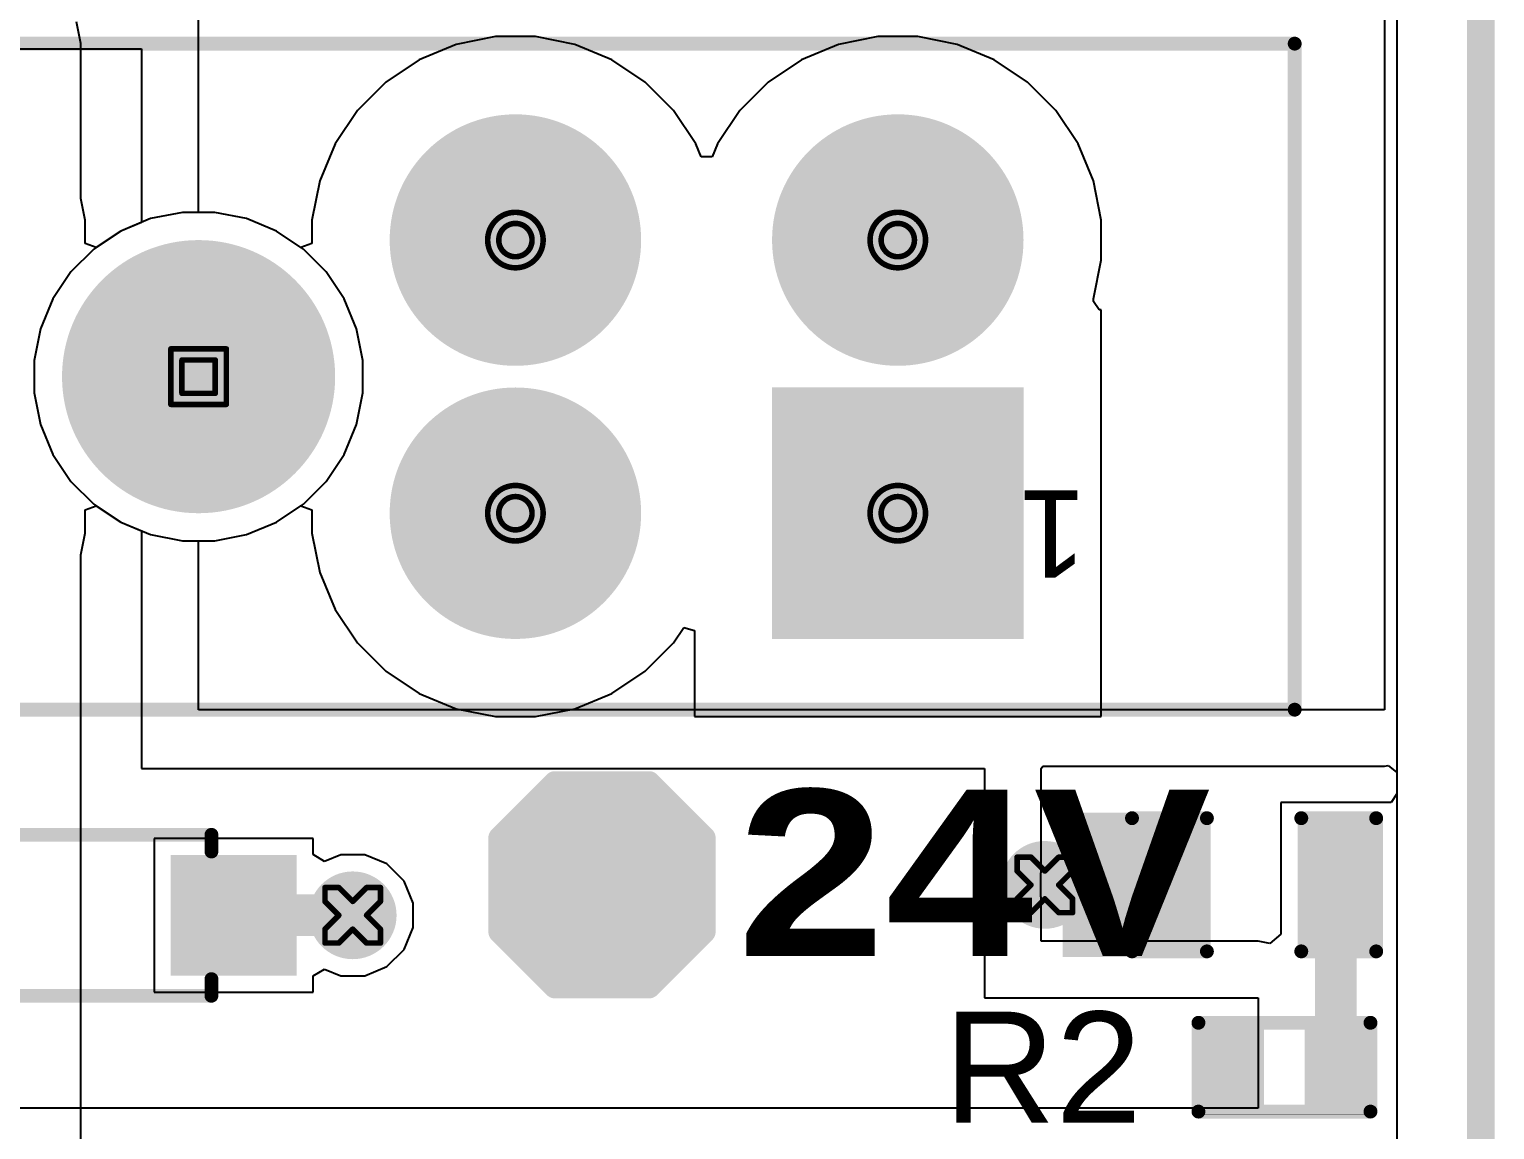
# Model space of a CAD drawing. Header units: inches. Extents: x 0 to 212, y 0 to 208.
# Drawn here: x 7.587 to 8.115, y 2.406 to 2.802 of the extents above; entities that cross this region are included whole.
import ezdxf

# ---------------------------------------------------------------- set-up
doc = ezdxf.new("R2010")
doc.units = ezdxf.units.IN
doc.header["$MEASUREMENT"] = 0
for name, color, linetype in [('Board Outline', 216, 'Continuous'), ('Bottom Layer', 5, 'Continuous'), ('Bottom Solder', 6, 'Continuous'), ('Drill Drawing', 1, 'Continuous'), ('Multi-Layer', 9, 'Continuous'), ('Pad Holes', 156, 'Continuous'), ('Top Layer', 1, 'Continuous'), ('Top Overlay', 2, 'Continuous'), ('Top Paste', 8, 'Continuous'), ('Top Solder', 216, 'Continuous'), ('Via Holes', 16, 'Continuous')]:
    doc.layers.add(name, color=color, linetype=linetype)
doc.styles.add('Arial', font='', dxfattribs={"height": 0.2})
doc.styles.add('Arial Black_Bold', font='', dxfattribs={"height": 0.2})
doc.styles.get('Arial').set_extended_font_data('Arial')
doc.styles.get('Arial Black_Bold').set_extended_font_data('Arial Black', bold=True)

# ---------------------------------------------------------------- blocks, each defined once
blk = doc.blocks.new('T__________20')
at = {"layer": 'Top Layer'}
blk.add_hatch(color=1, dxfattribs=at).paths.add_polyline_path([(0.015, 0.03), (-0.015, 0.03), (-0.03, 0.015), (-0.03, -0.015), (-0.015, -0.03), (0.015, -0.03), (0.03, -0.015), (0.03, 0.015)])
at = {"layer": 'Top Paste'}
blk.add_hatch(color=8, dxfattribs=at).paths.add_polyline_path([(0.015, 0.03), (-0.015, 0.03), (-0.03, 0.015), (-0.03, -0.015), (-0.015, -0.03), (0.015, -0.03), (0.03, -0.015), (0.03, 0.015)])
at = {"layer": 'Top Solder'}
blk.add_hatch(color=216, dxfattribs=at).paths.add_polyline_path([(0.017, 0.034), (-0.017, 0.034), (-0.034, 0.017), (-0.034, -0.017), (-0.017, -0.034), (0.017, -0.034), (0.034, -0.017), (0.034, 0.017)])
at = {"layer": 'Top Overlay'}
for points in [[(-0.037, 0.017, 0.007874, 0.007874, 0), (-0.017, 0.037, 0.007874, 0.007874, 0)], [(-0.017, 0.037, 0.007874, 0.007874, 0), (0.017, 0.037, 0.007874, 0.007874, 0)], [(0.017, 0.037, 0.007874, 0.007874, 0), (0.037, 0.017, 0.007874, 0.007874, 0)], [(-0.037, -0.017, 0.007874, 0.007874, 0), (-0.037, 0.017, 0.007874, 0.007874, 0)], [(0.037, -0.017, 0.007874, 0.007874, 0), (0.037, 0.017, 0.007874, 0.007874, 0)], [(-0.037, -0.017, 0.007874, 0.007874, 0), (-0.017, -0.037, 0.007874, 0.007874, 0)], [(0.017, -0.037, 0.007874, 0.007874, 0), (0.037, -0.017, 0.007874, 0.007874, 0)], [(-0.017, -0.037, 0.007874, 0.007874, 0), (0.017, -0.037, 0.007874, 0.007874, 0)]]:
    blk.add_lwpolyline(points, format="xyseb", dxfattribs=at)
for points in [[(-0.0189685, 0.037, 0.003937, 0.003937, 1), (-0.0150315, 0.037, 0.003937, 0.003937, 1)], [(-0.0189685, 0.037, 0.003937, 0.003937, 1), (-0.0150315, 0.037, 0.003937, 0.003937, 1)], [(0.0150315, 0.037, 0.003937, 0.003937, 1), (0.0189685, 0.037, 0.003937, 0.003937, 1)], [(0.0150315, 0.037, 0.003937, 0.003937, 1), (0.0189685, 0.037, 0.003937, 0.003937, 1)], [(-0.0389685, 0.017, 0.003937, 0.003937, 1), (-0.0350315, 0.017, 0.003937, 0.003937, 1)], [(-0.0389685, 0.017, 0.003937, 0.003937, 1), (-0.0350315, 0.017, 0.003937, 0.003937, 1)], [(0.0350315, 0.017, 0.003937, 0.003937, 1), (0.0389685, 0.017, 0.003937, 0.003937, 1)], [(0.0350315, 0.017, 0.003937, 0.003937, 1), (0.0389685, 0.017, 0.003937, 0.003937, 1)], [(-0.0389685, -0.017, 0.003937, 0.003937, 1), (-0.0350315, -0.017, 0.003937, 0.003937, 1)], [(-0.0389685, -0.017, 0.003937, 0.003937, 1), (-0.0350315, -0.017, 0.003937, 0.003937, 1)], [(0.0350315, -0.017, 0.003937, 0.003937, 1), (0.0389685, -0.017, 0.003937, 0.003937, 1)], [(0.0350315, -0.017, 0.003937, 0.003937, 1), (0.0389685, -0.017, 0.003937, 0.003937, 1)], [(-0.0189685, -0.037, 0.003937, 0.003937, 1), (-0.0150315, -0.037, 0.003937, 0.003937, 1)], [(-0.0189685, -0.037, 0.003937, 0.003937, 1), (-0.0150315, -0.037, 0.003937, 0.003937, 1)], [(0.0150315, -0.037, 0.003937, 0.003937, 1), (0.0189685, -0.037, 0.003937, 0.003937, 1)], [(0.0150315, -0.037, 0.003937, 0.003937, 1), (0.0189685, -0.037, 0.003937, 0.003937, 1)]]:
    blk.add_lwpolyline(points, format="xyseb", close=True, dxfattribs=at)
blk = doc.blocks.new('R___0402_79')
at = {"layer": 'Top Layer'}
for points in [[(-0.0275, -0.0125), (-0.0275, 0.0125), (-0.009499999999999998, 0.0125), (-0.009500000000000001, -0.0125)], [(0.009499999999999998, -0.0125), (0.009500000000000001, 0.0125), (0.0275, 0.0125), (0.0275, -0.0125)]]:
    blk.add_hatch(color=1, dxfattribs=at).paths.add_polyline_path(points)
at = {"layer": 'Top Paste'}
for points in [[(-0.0275, -0.0125), (-0.0275, 0.0125), (-0.009499999999999998, 0.0125), (-0.009500000000000001, -0.0125)], [(0.009499999999999998, -0.0125), (0.009500000000000001, 0.0125), (0.0275, 0.0125), (0.0275, -0.0125)]]:
    blk.add_hatch(color=8, dxfattribs=at).paths.add_polyline_path(points)
at = {"layer": 'Top Solder'}
for points in [[(-0.0296654, -0.0146654), (-0.0296654, 0.0146654), (-0.007334599999999998, 0.0146654), (-0.007334600000000002, -0.0146654)], [(0.007334599999999998, -0.0146654), (0.007334600000000002, 0.0146654), (0.0296654, 0.0146654), (0.0296654, -0.0146654)]]:
    blk.add_hatch(color=216, dxfattribs=at).paths.add_polyline_path(points)
at = {"layer": 'Top Overlay'}
for points in [[(-0.031, 0.016, 0.005, 0.005, 0), (0.031, 0.016, 0.005, 0.005, 0)], [(-0.031, -0.016, 0.005, 0.005, 0), (-0.031, 0.016, 0.005, 0.005, 0)], [(0.031, -0.016, 0.005, 0.005, 0), (0.031, 0.016, 0.005, 0.005, 0)], [(-0.031, -0.016, 0.005, 0.005, 0), (0.031, -0.016, 0.005, 0.005, 0)], [(-0.0319999, -0.017, 0.000127, 0.000127, 0), (0.032, -0.017, 0.000127, 0.000127, 0)]]:
    blk.add_lwpolyline(points, format="xyseb", dxfattribs=at)
for points in [[(-0.03225, 0.016, 0.0025, 0.0025, 1), (-0.02975, 0.016, 0.0025, 0.0025, 1)], [(-0.03225, 0.016, 0.0025, 0.0025, 1), (-0.02975, 0.016, 0.0025, 0.0025, 1)], [(0.02975, 0.016, 0.0025, 0.0025, 1), (0.03225, 0.016, 0.0025, 0.0025, 1)], [(0.02975, 0.016, 0.0025, 0.0025, 1), (0.03225, 0.016, 0.0025, 0.0025, 1)], [(-0.03225, -0.016, 0.0025, 0.0025, 1), (-0.02975, -0.016, 0.0025, 0.0025, 1)], [(-0.03225, -0.016, 0.0025, 0.0025, 1), (-0.02975, -0.016, 0.0025, 0.0025, 1)], [(0.02975, -0.016, 0.0025, 0.0025, 1), (0.03225, -0.016, 0.0025, 0.0025, 1)], [(0.02975, -0.016, 0.0025, 0.0025, 1), (0.03225, -0.016, 0.0025, 0.0025, 1)], [(-0.0320316, -0.017, 6.35e-05, 6.35e-05, 1), (-0.0319682, -0.017, 6.35e-05, 6.35e-05, 1)], [(0.0319683, -0.017, 6.35e-05, 6.35e-05, 1), (0.0320317, -0.017, 6.35e-05, 6.35e-05, 1)]]:
    blk.add_lwpolyline(points, format="xyseb", close=True, dxfattribs=at)
blk = doc.blocks.new('LED_0603_90')
at = {"layer": 'Top Layer'}
for points in [[(-0.03937, 0.01968505), (-0.019685, 0.01968505), (-0.019685, -0.01968505), (-0.03937, -0.01968505)], [(0.0196851, 0.01968505), (0.0393701, 0.01968505), (0.0393701, -0.01968505), (0.0196851, -0.01968505)]]:
    blk.add_hatch(color=1, dxfattribs=at).paths.add_polyline_path(points)
at = {"layer": 'Top Overlay'}
blk.add_hatch(color=2, dxfattribs=at).paths.add_polyline_path([(0.0439998, -0.0259979), (0.0689996, -0.0259979), (0.0689996, 0.0260021), (0.0439998, 0.0260021)])
at = {"layer": 'Top Paste'}
for points in [[(-0.03937, 0.01968505), (-0.019685, 0.01968505), (-0.019685, -0.01968505), (-0.03937, -0.01968505)], [(0.0196851, 0.01968505), (0.0393701, 0.01968505), (0.0393701, -0.01968505), (0.0196851, -0.01968505)]]:
    blk.add_hatch(color=8, dxfattribs=at).paths.add_polyline_path(points)
at = {"layer": 'Top Solder'}
for points in [[(-0.04337, 0.02368505), (-0.015685, 0.02368505), (-0.015685, -0.02368505), (-0.04337, -0.02368505)], [(0.0156851, 0.02368505), (0.0433701, 0.02368505), (0.0433701, -0.02368505), (0.0156851, -0.02368505)]]:
    blk.add_hatch(color=216, dxfattribs=at).paths.add_polyline_path(points)
at = {"layer": 'Top Overlay'}
for points in [[(-0.017, 0.024, 0.005, 0.005, 0), (-0.044, 0.0240001, 0.005, 0.005, 0)], [(-0.044, 0.0240001, 0.005, 0.005, 0), (-0.044, -0.0240001, 0.005, 0.005, 0)], [(0.0440001, 0.024, 0.005, 0.005, 0), (0.017, 0.0240001, 0.005, 0.005, 0)], [(0.0440001, 0.024, 0.005, 0.005, 0), (0.0440001, -0.024, 0.005, 0.005, 0)], [(-0.017, -0.024, 0.005, 0.005, 0), (-0.044, -0.0240001, 0.005, 0.005, 0)], [(0.0440001, -0.024, 0.005, 0.005, 0), (0.017, -0.0240001, 0.005, 0.005, 0)]]:
    blk.add_lwpolyline(points, format="xyseb", dxfattribs=at)
for points in [[(-0.04525, 0.0240001, 0.0025, 0.0025, 1), (-0.04275, 0.0240001, 0.0025, 0.0025, 1)], [(-0.04525, 0.0240001, 0.0025, 0.0025, 1), (-0.04275, 0.0240001, 0.0025, 0.0025, 1)], [(-0.01825, 0.024, 0.0025, 0.0025, 1), (-0.01575, 0.024, 0.0025, 0.0025, 1)], [(0.01575, 0.0240001, 0.0025, 0.0025, 1), (0.01825, 0.0240001, 0.0025, 0.0025, 1)], [(0.0427501, 0.024, 0.0025, 0.0025, 1), (0.0452501, 0.024, 0.0025, 0.0025, 1)], [(0.0427501, 0.024, 0.0025, 0.0025, 1), (0.0452501, 0.024, 0.0025, 0.0025, 1)], [(-0.04525, -0.0240001, 0.0025, 0.0025, 1), (-0.04275, -0.0240001, 0.0025, 0.0025, 1)], [(-0.04525, -0.0240001, 0.0025, 0.0025, 1), (-0.04275, -0.0240001, 0.0025, 0.0025, 1)], [(-0.01825, -0.024, 0.0025, 0.0025, 1), (-0.01575, -0.024, 0.0025, 0.0025, 1)], [(0.01575, -0.0240001, 0.0025, 0.0025, 1), (0.01825, -0.0240001, 0.0025, 0.0025, 1)], [(0.0427501, -0.024, 0.0025, 0.0025, 1), (0.0452501, -0.024, 0.0025, 0.0025, 1)], [(0.0427501, -0.024, 0.0025, 0.0025, 1), (0.0452501, -0.024, 0.0025, 0.0025, 1)]]:
    blk.add_lwpolyline(points, format="xyseb", close=True, dxfattribs=at)
blk = doc.blocks.new('178_6165_0002_111')
at = {"layer": 'Bottom Layer'}
blk.add_hatch(color=5, dxfattribs=at).paths.add_polyline_path([(-0.2952771, 0.0925222), (-0.2086629, 0.0925222), (-0.2086629, 0.005908), (-0.2952771, 0.005908)])
h = blk.add_hatch(color=5, dxfattribs=at)
edge = h.paths.add_edge_path()
edge.add_arc((-0.1141701, 0.049215), 0.0433071, 0, 360)
h = blk.add_hatch(color=5, dxfattribs=at)
edge = h.paths.add_edge_path()
edge.add_arc((-0.25197, -0.0492151), 0.0433071, 0, 360)
h = blk.add_hatch(color=5, dxfattribs=at)
edge = h.paths.add_edge_path()
edge.add_arc((-0.11417, -0.049215), 0.0433071, 0, 360)
at = {"layer": 'Bottom Solder'}
blk.add_hatch(color=6, dxfattribs=at).paths.add_polyline_path([(-0.2972771, 0.0945222), (-0.2066629, 0.0945222), (-0.2066629, 0.003908), (-0.2972771, 0.003908)])
h = blk.add_hatch(color=6, dxfattribs=at)
edge = h.paths.add_edge_path()
edge.add_arc((-0.1141701, 0.049215), 0.0453071, 0, 360)
h = blk.add_hatch(color=6, dxfattribs=at)
edge = h.paths.add_edge_path()
edge.add_arc((0, 4.9e-06), 0.004, 0, 360)
h = blk.add_hatch(color=6, dxfattribs=at)
edge = h.paths.add_edge_path()
edge.add_arc((-0.25197, -0.0492151), 0.0453071, 0, 360)
h = blk.add_hatch(color=6, dxfattribs=at)
edge = h.paths.add_edge_path()
edge.add_arc((-0.11417, -0.049215), 0.0453071, 0, 360)
at = {"layer": 'Multi-Layer'}
blk.add_hatch(color=9, dxfattribs=at).paths.add_polyline_path([(-0.2952771, 0.0925222), (-0.2086629, 0.0925222), (-0.2086629, 0.005908), (-0.2952771, 0.005908)])
h = blk.add_hatch(color=9, dxfattribs=at)
edge = h.paths.add_edge_path()
edge.add_arc((-0.1141701, 0.049215), 0.0433071, 0, 360)
h = blk.add_hatch(color=9, dxfattribs=at)
edge = h.paths.add_edge_path()
edge.add_arc((-0.25197, -0.0492151), 0.0433071, 0, 360)
h = blk.add_hatch(color=9, dxfattribs=at)
edge = h.paths.add_edge_path()
edge.add_arc((-0.11417, -0.049215), 0.0433071, 0, 360)
at = {"layer": 'Pad Holes'}
h = blk.add_hatch(color=7, dxfattribs=at)
edge = h.paths.add_edge_path()
edge.add_arc((-0.25197, 0.0492151), 0.029528, 0, 360)
h = blk.add_hatch(color=7, dxfattribs=at)
edge = h.paths.add_edge_path()
edge.add_arc((-0.1141701, 0.049215), 0.029528, 0, 360)
h = blk.add_hatch(color=7, dxfattribs=at)
edge = h.paths.add_edge_path()
edge.add_arc((0, 4.9e-06), 0.049213, 0, 360)
h = blk.add_hatch(color=7, dxfattribs=at)
edge = h.paths.add_edge_path()
edge.add_arc((-0.25197, -0.0492151), 0.029528, 0, 360)
h = blk.add_hatch(color=7, dxfattribs=at)
edge = h.paths.add_edge_path()
edge.add_arc((-0.11417, -0.049215), 0.029528, 0, 360)
at = {"layer": 'Top Layer'}
blk.add_hatch(color=1, dxfattribs=at).paths.add_polyline_path([(-0.2952771, 0.0925222), (-0.2086629, 0.0925222), (-0.2086629, 0.005908), (-0.2952771, 0.005908)])
h = blk.add_hatch(color=1, dxfattribs=at)
edge = h.paths.add_edge_path()
edge.add_arc((-0.1141701, 0.049215), 0.0433071, 0, 360)
h = blk.add_hatch(color=1, dxfattribs=at)
edge = h.paths.add_edge_path()
edge.add_arc((-0.25197, -0.0492151), 0.0433071, 0, 360)
h = blk.add_hatch(color=1, dxfattribs=at)
edge = h.paths.add_edge_path()
edge.add_arc((-0.11417, -0.049215), 0.0433071, 0, 360)
at = {"layer": 'Top Solder'}
blk.add_hatch(color=216, dxfattribs=at).paths.add_polyline_path([(-0.2972771, 0.0945222), (-0.2066629, 0.0945222), (-0.2066629, 0.003908), (-0.2972771, 0.003908)])
h = blk.add_hatch(color=216, dxfattribs=at)
edge = h.paths.add_edge_path()
edge.add_arc((-0.1141701, 0.049215), 0.0453071, 0, 360)
h = blk.add_hatch(color=216, dxfattribs=at)
edge = h.paths.add_edge_path()
edge.add_arc((0, 4.9e-06), 0.004, 0, 360)
h = blk.add_hatch(color=216, dxfattribs=at)
edge = h.paths.add_edge_path()
edge.add_arc((-0.25197, -0.0492151), 0.0453071, 0, 360)
h = blk.add_hatch(color=216, dxfattribs=at)
edge = h.paths.add_edge_path()
edge.add_arc((-0.11417, -0.049215), 0.0453071, 0, 360)
at = {"layer": 'Top Overlay'}
for points in [[(0.395, 0.120005, 0.005, 0.005, 0), (-0.395, 0.1200049, 0.005, 0.005, 0)], [(-0.395, 0.1200049, 0.005, 0.005, 0), (-0.395, -0.119995, 0.005, 0.005, 0)], [(0.3950001, -0.119995, 0.005, 0.005, 0), (-0.395, -0.119995, 0.005, 0.005, 0)]]:
    blk.add_lwpolyline(points, format="xyseb", dxfattribs=at)
for points in [[(-0.39625, 0.1200049, 0.0025, 0.0025, 1), (-0.39375, 0.1200049, 0.0025, 0.0025, 1)], [(-0.39625, 0.1200049, 0.0025, 0.0025, 1), (-0.39375, 0.1200049, 0.0025, 0.0025, 1)], [(-0.39625, -0.119995, 0.0025, 0.0025, 1), (-0.39375, -0.119995, 0.0025, 0.0025, 1)], [(-0.39625, -0.119995, 0.0025, 0.0025, 1), (-0.39375, -0.119995, 0.0025, 0.0025, 1)]]:
    blk.add_lwpolyline(points, format="xyseb", close=True, dxfattribs=at)
at = {"layer": 'Top Overlay', "style": 'Arial'}
blk.add_text('1', height=0.0314961, dxfattribs=at).set_placement((-0.32, 0.0409999))
blk = doc.blocks.new('SOD_123_119')
at = {"layer": 'Top Layer'}
for points in [[(-0.0433069, 0.01771655), (-0.0433069, -0.01771655), (-0.0807085, -0.01771655), (-0.0807085, 0.01771655)], [(0.0807088, 0.01771655), (0.0807088, -0.01771655), (0.0433072, -0.01771655), (0.0433072, 0.01771655)]]:
    blk.add_hatch(color=1, dxfattribs=at).paths.add_polyline_path(points)
at = {"layer": 'Top Overlay'}
for points in [[(0.0380001, 0.0199999), (0.1109999, 0.0199999), (0.1109999, 0.0314959), (0.0380001, 0.0314959)], [(0.0835122, -0.0310001), (0.1110554, -0.0310001), (0.1110554, 0.0309999), (0.0835122, 0.0309999)], [(0.0379966, -0.0314981), (0.1109964, -0.0314981), (0.1109964, -0.0200021), (0.0379966, -0.0200021)]]:
    blk.add_hatch(color=2, dxfattribs=at).paths.add_polyline_path(points)
at = {"layer": 'Top Paste'}
for points in [[(-0.0433069, 0.01771655), (-0.0433069, -0.01771655), (-0.0807085, -0.01771655), (-0.0807085, 0.01771655)], [(0.0807088, 0.01771655), (0.0807088, -0.01771655), (0.0433072, -0.01771655), (0.0433072, 0.01771655)]]:
    blk.add_hatch(color=8, dxfattribs=at).paths.add_polyline_path(points)
at = {"layer": 'Top Solder'}
for points in [[(-0.0393069, 0.02171655), (-0.0393069, -0.02171655), (-0.0847085, -0.02171655), (-0.0847085, 0.02171655)], [(0.0847088, 0.02171655), (0.0847088, -0.02171655), (0.0393072, -0.02171655), (0.0393072, 0.02171655)]]:
    blk.add_hatch(color=216, dxfattribs=at).paths.add_polyline_path(points)
at = {"layer": 'Top Overlay'}
for points in [[(-0.0539999, 0.029, 0.005, 0.005, 0), (-0.0539999, 0.0230001, 0.005, 0.005, 0)], [(0.0380001, 0.029, 0.005, 0.005, 0), (-0.0539999, 0.029, 0.005, 0.005, 0)], [(-0.0539999, -0.0230001, 0.005, 0.005, 0), (-0.0539999, -0.029, 0.005, 0.005, 0)], [(0.0380001, -0.029, 0.005, 0.005, 0), (-0.0539999, -0.029, 0.005, 0.005, 0)]]:
    blk.add_lwpolyline(points, format="xyseb", dxfattribs=at)
for points in [[(-0.0552499, 0.029, 0.0025, 0.0025, 1), (-0.0527499, 0.029, 0.0025, 0.0025, 1)], [(-0.0552499, 0.029, 0.0025, 0.0025, 1), (-0.0527499, 0.029, 0.0025, 0.0025, 1)], [(0.0367501, 0.029, 0.0025, 0.0025, 1), (0.0392501, 0.029, 0.0025, 0.0025, 1)], [(-0.0552499, 0.0230001, 0.0025, 0.0025, 1), (-0.0527499, 0.0230001, 0.0025, 0.0025, 1)], [(-0.0552499, -0.0230001, 0.0025, 0.0025, 1), (-0.0527499, -0.0230001, 0.0025, 0.0025, 1)], [(-0.0552499, -0.029, 0.0025, 0.0025, 1), (-0.0527499, -0.029, 0.0025, 0.0025, 1)], [(-0.0552499, -0.029, 0.0025, 0.0025, 1), (-0.0527499, -0.029, 0.0025, 0.0025, 1)], [(0.0367501, -0.029, 0.0025, 0.0025, 1), (0.0392501, -0.029, 0.0025, 0.0025, 1)]]:
    blk.add_lwpolyline(points, format="xyseb", close=True, dxfattribs=at)

msp = doc.modelspace()

# ---------------------------------------------------------------- hatches: boundary and pattern name
at = {"layer": 'Bottom Layer'}
h = msp.add_hatch(color=5, dxfattribs=at)
edge = h.paths.add_edge_path()
edge.add_arc((7.9527559, 2.4940191), 0.011811, 0, 360)
h = msp.add_hatch(color=5, dxfattribs=at)
edge = h.paths.add_edge_path()
edge.add_arc((7.7033368, 2.4830605), 0.011811, 0, 360)
at = {"layer": 'Bottom Solder'}
h = msp.add_hatch(color=6, dxfattribs=at)
edge = h.paths.add_edge_path()
edge.add_arc((7.9527559, 2.4940191), 0.015811, 0, 360)
h = msp.add_hatch(color=6, dxfattribs=at)
edge = h.paths.add_edge_path()
edge.add_arc((7.7033368, 2.4830605), 0.015811, 0, 360)
at = {"layer": 'Top Layer'}
h = msp.add_hatch(color=1, dxfattribs=at)
edge = h.paths.add_edge_path()
edge.add_arc((7.9527559, 2.4940191), 0.011811, 0, 360)
h = msp.add_hatch(color=1, dxfattribs=at)
edge = h.paths.add_edge_path()
edge.add_arc((7.7033368, 2.4830605), 0.011811, 0, 360)
at = {"layer": 'Top Solder'}
h = msp.add_hatch(color=216, dxfattribs=at)
edge = h.paths.add_edge_path()
edge.add_arc((7.9527559, 2.4940191), 0.015811, 0, 360)
h = msp.add_hatch(color=216, dxfattribs=at)
edge = h.paths.add_edge_path()
edge.add_arc((7.7033368, 2.4830605), 0.015811, 0, 360)
at = {"layer": 'Via Holes'}
h = msp.add_hatch(color=7, dxfattribs=at)
edge = h.paths.add_edge_path()
edge.add_arc((7.9527559, 2.4940191), 0.0059055, 0, 360)
h = msp.add_hatch(color=7, dxfattribs=at)
edge = h.paths.add_edge_path()
edge.add_arc((7.7033368, 2.4830605), 0.0059055, 0, 360)

# ---------------------------------------------------------------- linework, layer by layer
at = {"layer": 'Board Outline'}
msp.add_lwpolyline([(8.1098684, -0.1538323, 0.01, 0.01, 0), (8.1098684, 4.1768764, 0.01, 0.01, 0)], format="xyseb", dxfattribs=at)
at = {"layer": 'Bottom Layer'}
for p, q in [((8.07961, 3.9145167), (8.07961, 2.04)), ((7.6053918, 2.7971604), (7.6038396, 2.804964)), ((7.7547452, 2.7996875), (7.7405824, 2.7968703)), ((7.7691854, 2.7996875), (7.7547452, 2.7996875)), ((7.7833482, 2.7968703), (7.7691854, 2.7996875)), ((7.8925452, 2.7996876), (7.8783824, 2.7968704)), ((7.9069854, 2.7996876), (7.8925452, 2.7996876)), ((7.9211482, 2.7968704), (7.9069854, 2.7996876)), ((7.6053918, 2.7413455), (7.6053918, 2.7971604)), ((7.7405824, 2.7968703), (7.7272414, 2.7913443)), ((7.7966892, 2.7913443), (7.7833482, 2.7968703)), ((7.8783824, 2.7968704), (7.8650414, 2.7913444)), ((7.9344892, 2.7913444), (7.9211482, 2.7968704)), ((7.7272414, 2.7913443), (7.7152347, 2.7833217)), ((7.8086959, 2.7833217), (7.7966892, 2.7913443)), ((7.8650414, 2.7913444), (7.8530347, 2.7833218)), ((7.9464959, 2.7833218), (7.9344892, 2.7913444)), ((7.7152347, 2.7833217), (7.705024, 2.773111)), ((7.8189066, 2.773111), (7.8086959, 2.7833217)), ((7.8530347, 2.7833218), (7.842824, 2.7731111)), ((7.9567066, 2.7731111), (7.9464959, 2.7833218)), ((7.705024, 2.773111), (7.6970014, 2.7611043)), ((7.8269292, 2.7611043), (7.8189066, 2.773111)), ((7.842824, 2.7731111), (7.8348014, 2.7611044)), ((7.9647292, 2.7611044), (7.9567066, 2.7731111)), ((7.6970014, 2.7611043), (7.6914754, 2.7477633)), ((7.8288653, 2.7564302), (7.8269292, 2.7611043)), ((7.8348014, 2.7611044), (7.8328653, 2.7564302)), ((7.9702552, 2.7477634), (7.9647292, 2.7611044)), ((7.8328653, 2.7564302), (7.8288653, 2.7564302)), ((7.6914754, 2.7477633), (7.6886582, 2.7336005)), ((7.9730724, 2.7336006), (7.9702552, 2.7477634)), ((7.6069324, 2.7336005), (7.6053918, 2.7413455)), ((7.6419633, 2.7363735), (7.6305235, 2.734098)), ((7.6536273, 2.7363735), (7.6419633, 2.7363735)), ((7.6650671, 2.734098), (7.6536273, 2.7363735)), ((7.6069324, 2.7251414), (7.6069324, 2.7336005)), ((7.6305235, 2.734098), (7.6197474, 2.7296344)), ((7.6758432, 2.7296344), (7.6650671, 2.734098)), ((7.6886582, 2.7336005), (7.6886582, 2.7251414)), ((7.9730724, 2.7191604), (7.9730724, 2.7336006)), ((7.6109324, 2.7237444), (7.6069324, 2.7251414)), ((7.6197474, 2.7296344), (7.6109324, 2.7237444)), ((7.6846582, 2.7237444), (7.6758432, 2.7296344)), ((7.6886582, 2.7251414), (7.6846582, 2.7237444)), ((7.9703069, 2.7052574), (7.9730724, 2.7191604)), ((7.9703297, 2.7042149), (7.9703069, 2.7052574)), ((7.9723059, 2.7012574), (7.9703297, 2.7042149)), ((7.9730724, 2.7012574), (7.9723059, 2.7012574)), ((7.9730724, 2.5546432), (7.9730724, 2.7012574)), ((7.6069324, 2.6291796), (7.6109324, 2.6305766)), ((7.6109324, 2.6305766), (7.6197474, 2.6246866)), ((7.6758432, 2.6246866), (7.6846583, 2.6305767)), ((7.6846583, 2.6305767), (7.6886583, 2.6291798)), ((7.6069324, 2.6207303), (7.6069324, 2.6291796)), ((7.6197474, 2.6246866), (7.6305235, 2.620223)), ((7.6650671, 2.620223), (7.6758432, 2.6246866)), ((7.6886583, 2.6291798), (7.6886583, 2.6207303)), ((7.6053918, 2.6129853), (7.6069324, 2.6207303)), ((7.6305235, 2.620223), (7.6419633, 2.6179475)), ((7.6536273, 2.6179475), (7.6650671, 2.620223)), ((7.6886583, 2.6207303), (7.6914755, 2.6065675)), ((7.6419633, 2.6179475), (7.6536273, 2.6179475)), ((7.6053918, 2.04), (7.6053918, 2.6129853)), ((7.6914755, 2.6065675), (7.6970015, 2.5932265)), ((7.6970015, 2.5932265), (7.7050241, 2.5812198)), ((7.8189067, 2.5812198), (7.8226304, 2.5867927)), ((7.8226304, 2.5867927), (7.8264582, 2.5856316)), ((7.8264582, 2.5856316), (7.8264582, 2.5546432)), ((7.7050241, 2.5812198), (7.7152348, 2.5710091)), ((7.808696, 2.5710091), (7.8189067, 2.5812198)), ((7.7152348, 2.5710091), (7.7272415, 2.5629865)), ((7.7966893, 2.5629865), (7.808696, 2.5710091)), ((7.7272415, 2.5629865), (7.7405825, 2.5574605)), ((7.7833483, 2.5574605), (7.7966893, 2.5629865)), ((7.7405825, 2.5574605), (7.7547453, 2.5546433)), ((7.7691855, 2.5546433), (7.7833483, 2.5574605)), ((7.7547453, 2.5546433), (7.7691855, 2.5546433)), ((7.8264582, 2.5546432), (7.9730724, 2.5546432))]:
    msp.add_line(p, q, dxfattribs=at)
at = {"layer": 'Drill Drawing'}
for points in [[(7.7719653, 2.7263804, 0.002, 0.002, 1), (7.7519653, 2.7263804, 0.002, 0.002, 1)], [(7.9097653, 2.7263805, 0.002, 0.002, 1), (7.8897653, 2.7263805, 0.002, 0.002, 1)], [(7.7679653, 2.7263804, 0.002, 0.002, 1), (7.7559653, 2.7263804, 0.002, 0.002, 1)], [(7.9057653, 2.7263805, 0.002, 0.002, 1), (7.8937653, 2.7263805, 0.002, 0.002, 1)], [(7.7514653, 2.7263804, 0.001, 0.001, 1), (7.7524653, 2.7263804, 0.001, 0.001, 1)], [(7.7554653, 2.7263804, 0.001, 0.001, 1), (7.7564653, 2.7263804, 0.001, 0.001, 1)], [(7.7674653, 2.7263804, 0.001, 0.001, 1), (7.7684653, 2.7263804, 0.001, 0.001, 1)], [(7.7714653, 2.7263804, 0.001, 0.001, 1), (7.7724653, 2.7263804, 0.001, 0.001, 1)], [(7.8892653, 2.7263805, 0.001, 0.001, 1), (7.8902653, 2.7263805, 0.001, 0.001, 1)], [(7.8932653, 2.7263805, 0.001, 0.001, 1), (7.8942653, 2.7263805, 0.001, 0.001, 1)], [(7.9052653, 2.7263805, 0.001, 0.001, 1), (7.9062653, 2.7263805, 0.001, 0.001, 1)], [(7.9092653, 2.7263805, 0.001, 0.001, 1), (7.9102653, 2.7263805, 0.001, 0.001, 1)], [(7.6372953, 2.6871605, 0.001, 0.001, 1), (7.6382953, 2.6871605, 0.001, 0.001, 1)], [(7.6372953, 2.6871605, 0.001, 0.001, 1), (7.6382953, 2.6871605, 0.001, 0.001, 1)], [(7.6572953, 2.6871605, 0.001, 0.001, 1), (7.6582953, 2.6871605, 0.001, 0.001, 1)], [(7.6572953, 2.6871605, 0.001, 0.001, 1), (7.6582953, 2.6871605, 0.001, 0.001, 1)], [(7.6412953, 2.6831605, 0.001, 0.001, 1), (7.6422953, 2.6831605, 0.001, 0.001, 1)], [(7.6412953, 2.6831605, 0.001, 0.001, 1), (7.6422953, 2.6831605, 0.001, 0.001, 1)], [(7.6532953, 2.6831605, 0.001, 0.001, 1), (7.6542953, 2.6831605, 0.001, 0.001, 1)], [(7.6532953, 2.6831605, 0.001, 0.001, 1), (7.6542953, 2.6831605, 0.001, 0.001, 1)], [(7.6412953, 2.6711605, 0.001, 0.001, 1), (7.6422953, 2.6711605, 0.001, 0.001, 1)], [(7.6412953, 2.6711605, 0.001, 0.001, 1), (7.6422953, 2.6711605, 0.001, 0.001, 1)], [(7.6532953, 2.6711605, 0.001, 0.001, 1), (7.6542953, 2.6711605, 0.001, 0.001, 1)], [(7.6532953, 2.6711605, 0.001, 0.001, 1), (7.6542953, 2.6711605, 0.001, 0.001, 1)], [(7.6372953, 2.6671605, 0.001, 0.001, 1), (7.6382953, 2.6671605, 0.001, 0.001, 1)], [(7.6372953, 2.6671605, 0.001, 0.001, 1), (7.6382953, 2.6671605, 0.001, 0.001, 1)], [(7.6572953, 2.6671605, 0.001, 0.001, 1), (7.6582953, 2.6671605, 0.001, 0.001, 1)], [(7.6572953, 2.6671605, 0.001, 0.001, 1), (7.6582953, 2.6671605, 0.001, 0.001, 1)], [(7.7719654, 2.6279504, 0.002, 0.002, 1), (7.7519654, 2.6279504, 0.002, 0.002, 1)], [(7.9097653, 2.6279503, 0.002, 0.002, 1), (7.8897653, 2.6279503, 0.002, 0.002, 1)], [(7.7679654, 2.6279504, 0.002, 0.002, 1), (7.7559654, 2.6279504, 0.002, 0.002, 1)], [(7.9057653, 2.6279503, 0.002, 0.002, 1), (7.8937653, 2.6279503, 0.002, 0.002, 1)], [(7.7514654, 2.6279504, 0.001, 0.001, 1), (7.7524654, 2.6279504, 0.001, 0.001, 1)], [(7.7554654, 2.6279504, 0.001, 0.001, 1), (7.7564654, 2.6279504, 0.001, 0.001, 1)], [(7.7674654, 2.6279504, 0.001, 0.001, 1), (7.7684654, 2.6279504, 0.001, 0.001, 1)], [(7.7714654, 2.6279504, 0.001, 0.001, 1), (7.7724654, 2.6279504, 0.001, 0.001, 1)], [(7.8892653, 2.6279503, 0.001, 0.001, 1), (7.8902653, 2.6279503, 0.001, 0.001, 1)], [(7.8932653, 2.6279503, 0.001, 0.001, 1), (7.8942653, 2.6279503, 0.001, 0.001, 1)], [(7.9052653, 2.6279503, 0.001, 0.001, 1), (7.9062653, 2.6279503, 0.001, 0.001, 1)], [(7.9092653, 2.6279503, 0.001, 0.001, 1), (7.9102653, 2.6279503, 0.001, 0.001, 1)], [(7.9422559, 2.5040191, 0.001, 0.001, 1), (7.9432559, 2.5040191, 0.001, 0.001, 1)], [(7.9422559, 2.5040191, 0.001, 0.001, 1), (7.9432559, 2.5040191, 0.001, 0.001, 1)], [(7.9472559, 2.5040191, 0.001, 0.001, 1), (7.9482559, 2.5040191, 0.001, 0.001, 1)], [(7.9472559, 2.5040191, 0.001, 0.001, 1), (7.9482559, 2.5040191, 0.001, 0.001, 1)], [(7.9572559, 2.5040191, 0.001, 0.001, 1), (7.9582559, 2.5040191, 0.001, 0.001, 1)], [(7.9572559, 2.5040191, 0.001, 0.001, 1), (7.9582559, 2.5040191, 0.001, 0.001, 1)], [(7.9622559, 2.5040191, 0.001, 0.001, 1), (7.9632559, 2.5040191, 0.001, 0.001, 1)], [(7.9622559, 2.5040191, 0.001, 0.001, 1), (7.9632559, 2.5040191, 0.001, 0.001, 1)], [(7.9422559, 2.4990191, 0.001, 0.001, 1), (7.9432559, 2.4990191, 0.001, 0.001, 1)], [(7.9422559, 2.4990191, 0.001, 0.001, 1), (7.9432559, 2.4990191, 0.001, 0.001, 1)], [(7.9522559, 2.4990191, 0.001, 0.001, 1), (7.9532559, 2.4990191, 0.001, 0.001, 1)], [(7.9522559, 2.4990191, 0.001, 0.001, 1), (7.9532559, 2.4990191, 0.001, 0.001, 1)], [(7.9622559, 2.4990191, 0.001, 0.001, 1), (7.9632559, 2.4990191, 0.001, 0.001, 1)], [(7.9622559, 2.4990191, 0.001, 0.001, 1), (7.9632559, 2.4990191, 0.001, 0.001, 1)], [(7.6928368, 2.4930605, 0.001, 0.001, 1), (7.6938368, 2.4930605, 0.001, 0.001, 1)], [(7.6928368, 2.4930605, 0.001, 0.001, 1), (7.6938368, 2.4930605, 0.001, 0.001, 1)], [(7.6978368, 2.4930605, 0.001, 0.001, 1), (7.6988368, 2.4930605, 0.001, 0.001, 1)], [(7.6978368, 2.4930605, 0.001, 0.001, 1), (7.6988368, 2.4930605, 0.001, 0.001, 1)], [(7.7078368, 2.4930605, 0.001, 0.001, 1), (7.7088368, 2.4930605, 0.001, 0.001, 1)], [(7.7078368, 2.4930605, 0.001, 0.001, 1), (7.7088368, 2.4930605, 0.001, 0.001, 1)], [(7.7128368, 2.4930605, 0.001, 0.001, 1), (7.7138368, 2.4930605, 0.001, 0.001, 1)], [(7.7128368, 2.4930605, 0.001, 0.001, 1), (7.7138368, 2.4930605, 0.001, 0.001, 1)], [(7.9472559, 2.4940191, 0.001, 0.001, 1), (7.9482559, 2.4940191, 0.001, 0.001, 1)], [(7.9472559, 2.4940191, 0.001, 0.001, 1), (7.9482559, 2.4940191, 0.001, 0.001, 1)], [(7.9572559, 2.4940191, 0.001, 0.001, 1), (7.9582559, 2.4940191, 0.001, 0.001, 1)], [(7.9572559, 2.4940191, 0.001, 0.001, 1), (7.9582559, 2.4940191, 0.001, 0.001, 1)], [(7.6928368, 2.4880605, 0.001, 0.001, 1), (7.6938368, 2.4880605, 0.001, 0.001, 1)], [(7.6928368, 2.4880605, 0.001, 0.001, 1), (7.6938368, 2.4880605, 0.001, 0.001, 1)], [(7.7028368, 2.4880605, 0.001, 0.001, 1), (7.7038368, 2.4880605, 0.001, 0.001, 1)], [(7.7028368, 2.4880605, 0.001, 0.001, 1), (7.7038368, 2.4880605, 0.001, 0.001, 1)], [(7.7128368, 2.4880605, 0.001, 0.001, 1), (7.7138368, 2.4880605, 0.001, 0.001, 1)], [(7.7128368, 2.4880605, 0.001, 0.001, 1), (7.7138368, 2.4880605, 0.001, 0.001, 1)], [(7.9422559, 2.4890191, 0.001, 0.001, 1), (7.9432559, 2.4890191, 0.001, 0.001, 1)], [(7.9422559, 2.4890191, 0.001, 0.001, 1), (7.9432559, 2.4890191, 0.001, 0.001, 1)], [(7.9522559, 2.4890191, 0.001, 0.001, 1), (7.9532559, 2.4890191, 0.001, 0.001, 1)], [(7.9522559, 2.4890191, 0.001, 0.001, 1), (7.9532559, 2.4890191, 0.001, 0.001, 1)], [(7.9622559, 2.4890191, 0.001, 0.001, 1), (7.9632559, 2.4890191, 0.001, 0.001, 1)], [(7.9622559, 2.4890191, 0.001, 0.001, 1), (7.9632559, 2.4890191, 0.001, 0.001, 1)], [(7.6978368, 2.4830605, 0.001, 0.001, 1), (7.6988368, 2.4830605, 0.001, 0.001, 1)], [(7.6978368, 2.4830605, 0.001, 0.001, 1), (7.6988368, 2.4830605, 0.001, 0.001, 1)], [(7.7078368, 2.4830605, 0.001, 0.001, 1), (7.7088368, 2.4830605, 0.001, 0.001, 1)], [(7.7078368, 2.4830605, 0.001, 0.001, 1), (7.7088368, 2.4830605, 0.001, 0.001, 1)], [(7.9422559, 2.4840191, 0.001, 0.001, 1), (7.9432559, 2.4840191, 0.001, 0.001, 1)], [(7.9422559, 2.4840191, 0.001, 0.001, 1), (7.9432559, 2.4840191, 0.001, 0.001, 1)], [(7.9472559, 2.4840191, 0.001, 0.001, 1), (7.9482559, 2.4840191, 0.001, 0.001, 1)], [(7.9472559, 2.4840191, 0.001, 0.001, 1), (7.9482559, 2.4840191, 0.001, 0.001, 1)], [(7.9572559, 2.4840191, 0.001, 0.001, 1), (7.9582559, 2.4840191, 0.001, 0.001, 1)], [(7.9572559, 2.4840191, 0.001, 0.001, 1), (7.9582559, 2.4840191, 0.001, 0.001, 1)], [(7.9622559, 2.4840191, 0.001, 0.001, 1), (7.9632559, 2.4840191, 0.001, 0.001, 1)], [(7.9622559, 2.4840191, 0.001, 0.001, 1), (7.9632559, 2.4840191, 0.001, 0.001, 1)], [(7.6928368, 2.4780605, 0.001, 0.001, 1), (7.6938368, 2.4780605, 0.001, 0.001, 1)], [(7.6928368, 2.4780605, 0.001, 0.001, 1), (7.6938368, 2.4780605, 0.001, 0.001, 1)], [(7.7028368, 2.4780605, 0.001, 0.001, 1), (7.7038368, 2.4780605, 0.001, 0.001, 1)], [(7.7028368, 2.4780605, 0.001, 0.001, 1), (7.7038368, 2.4780605, 0.001, 0.001, 1)], [(7.7128368, 2.4780605, 0.001, 0.001, 1), (7.7138368, 2.4780605, 0.001, 0.001, 1)], [(7.7128368, 2.4780605, 0.001, 0.001, 1), (7.7138368, 2.4780605, 0.001, 0.001, 1)], [(7.6928368, 2.4730605, 0.001, 0.001, 1), (7.6938368, 2.4730605, 0.001, 0.001, 1)], [(7.6928368, 2.4730605, 0.001, 0.001, 1), (7.6938368, 2.4730605, 0.001, 0.001, 1)], [(7.6978368, 2.4730605, 0.001, 0.001, 1), (7.6988368, 2.4730605, 0.001, 0.001, 1)], [(7.6978368, 2.4730605, 0.001, 0.001, 1), (7.6988368, 2.4730605, 0.001, 0.001, 1)], [(7.7078368, 2.4730605, 0.001, 0.001, 1), (7.7088368, 2.4730605, 0.001, 0.001, 1)], [(7.7078368, 2.4730605, 0.001, 0.001, 1), (7.7088368, 2.4730605, 0.001, 0.001, 1)], [(7.7128368, 2.4730605, 0.001, 0.001, 1), (7.7138368, 2.4730605, 0.001, 0.001, 1)], [(7.7128368, 2.4730605, 0.001, 0.001, 1), (7.7138368, 2.4730605, 0.001, 0.001, 1)]]:
    msp.add_lwpolyline(points, format="xyseb", close=True, dxfattribs=at)
for points in [[(7.6377953, 2.6871605, 0.002, 0.002, 0), (7.6577953, 2.6871605, 0.002, 0.002, 0)], [(7.6377953, 2.6671605, 0.002, 0.002, 0), (7.6377953, 2.6871605, 0.002, 0.002, 0)], [(7.6577953, 2.6671605, 0.002, 0.002, 0), (7.6577953, 2.6871605, 0.002, 0.002, 0)], [(7.6417953, 2.6831605, 0.002, 0.002, 0), (7.6537953, 2.6831605, 0.002, 0.002, 0)], [(7.6417953, 2.6711605, 0.002, 0.002, 0), (7.6417953, 2.6831605, 0.002, 0.002, 0)], [(7.6537953, 2.6711605, 0.002, 0.002, 0), (7.6537953, 2.6831605, 0.002, 0.002, 0)], [(7.6417953, 2.6711605, 0.002, 0.002, 0), (7.6537953, 2.6711605, 0.002, 0.002, 0)], [(7.6377953, 2.6671605, 0.002, 0.002, 0), (7.6577953, 2.6671605, 0.002, 0.002, 0)], [(7.9427559, 2.4990191, 0.002, 0.002, 0), (7.9427559, 2.5040191, 0.002, 0.002, 0)], [(7.9427559, 2.5040191, 0.002, 0.002, 0), (7.9477559, 2.5040191, 0.002, 0.002, 0)], [(7.9477559, 2.5040191, 0.002, 0.002, 0), (7.9527559, 2.4990191, 0.002, 0.002, 0)], [(7.9527559, 2.4990191, 0.002, 0.002, 0), (7.9577559, 2.5040191, 0.002, 0.002, 0)], [(7.9577559, 2.5040191, 0.002, 0.002, 0), (7.9627559, 2.5040191, 0.002, 0.002, 0)], [(7.9627559, 2.4990191, 0.002, 0.002, 0), (7.9627559, 2.5040191, 0.002, 0.002, 0)], [(7.9427559, 2.4990191, 0.002, 0.002, 0), (7.9477559, 2.4940191, 0.002, 0.002, 0)], [(7.9577559, 2.4940191, 0.002, 0.002, 0), (7.9627559, 2.4990191, 0.002, 0.002, 0)], [(7.6933368, 2.4880605, 0.002, 0.002, 0), (7.6933368, 2.4930605, 0.002, 0.002, 0)], [(7.6933368, 2.4930605, 0.002, 0.002, 0), (7.6983368, 2.4930605, 0.002, 0.002, 0)], [(7.6983368, 2.4930605, 0.002, 0.002, 0), (7.7033368, 2.4880605, 0.002, 0.002, 0)], [(7.7033368, 2.4880605, 0.002, 0.002, 0), (7.7083368, 2.4930605, 0.002, 0.002, 0)], [(7.7083368, 2.4930605, 0.002, 0.002, 0), (7.7133368, 2.4930605, 0.002, 0.002, 0)], [(7.7133368, 2.4880605, 0.002, 0.002, 0), (7.7133368, 2.4930605, 0.002, 0.002, 0)], [(7.9427559, 2.4890191, 0.002, 0.002, 0), (7.9477559, 2.4940191, 0.002, 0.002, 0)], [(7.9577559, 2.4940191, 0.002, 0.002, 0), (7.9627559, 2.4890191, 0.002, 0.002, 0)], [(7.6933368, 2.4880605, 0.002, 0.002, 0), (7.6983368, 2.4830605, 0.002, 0.002, 0)], [(7.7083368, 2.4830605, 0.002, 0.002, 0), (7.7133368, 2.4880605, 0.002, 0.002, 0)], [(7.9427559, 2.4840191, 0.002, 0.002, 0), (7.9427559, 2.4890191, 0.002, 0.002, 0)], [(7.9477559, 2.4840191, 0.002, 0.002, 0), (7.9527559, 2.4890191, 0.002, 0.002, 0)], [(7.9527559, 2.4890191, 0.002, 0.002, 0), (7.9577559, 2.4840191, 0.002, 0.002, 0)], [(7.9627559, 2.4840191, 0.002, 0.002, 0), (7.9627559, 2.4890191, 0.002, 0.002, 0)], [(7.6933368, 2.4780605, 0.002, 0.002, 0), (7.6983368, 2.4830605, 0.002, 0.002, 0)], [(7.7083368, 2.4830605, 0.002, 0.002, 0), (7.7133368, 2.4780605, 0.002, 0.002, 0)], [(7.9427559, 2.4840191, 0.002, 0.002, 0), (7.9477559, 2.4840191, 0.002, 0.002, 0)], [(7.9577559, 2.4840191, 0.002, 0.002, 0), (7.9627559, 2.4840191, 0.002, 0.002, 0)], [(7.6933368, 2.4730605, 0.002, 0.002, 0), (7.6933368, 2.4780605, 0.002, 0.002, 0)], [(7.6983368, 2.4730605, 0.002, 0.002, 0), (7.7033368, 2.4780605, 0.002, 0.002, 0)], [(7.7033368, 2.4780605, 0.002, 0.002, 0), (7.7083368, 2.4730605, 0.002, 0.002, 0)], [(7.7133368, 2.4730605, 0.002, 0.002, 0), (7.7133368, 2.4780605, 0.002, 0.002, 0)], [(7.6933368, 2.4730605, 0.002, 0.002, 0), (7.6983368, 2.4730605, 0.002, 0.002, 0)], [(7.7083368, 2.4730605, 0.002, 0.002, 0), (7.7133368, 2.4730605, 0.002, 0.002, 0)]]:
    msp.add_lwpolyline(points, format="xyseb", dxfattribs=at)
at = {"layer": 'Top Layer'}
for p, q in [((8.0751474, 3.0122197), (8.0751474, 2.5571605)), ((7.6477953, 2.7363735), (7.6477953, 2.9701433)), ((7.2047243, 2.7952755), (7.6272496, 2.7952755)), ((7.6272496, 2.7952755), (7.6272496, 2.7327419)), ((7.6536273, 2.7363735), (7.6477953, 2.7363735)), ((7.6650671, 2.734098), (7.6536273, 2.7363735)), ((7.6272496, 2.7327419), (7.6197474, 2.7296344)), ((7.6758432, 2.7296344), (7.6650671, 2.734098)), ((7.6197474, 2.7296344), (7.6100492, 2.7231542)), ((7.6855414, 2.7231542), (7.6758432, 2.7296344)), ((7.6100492, 2.7231542), (7.6018016, 2.7149066)), ((7.693789, 2.7149066), (7.6855414, 2.7231542)), ((7.6018016, 2.7149066), (7.5953214, 2.7052084)), ((7.7002692, 2.7052084), (7.693789, 2.7149066)), ((7.5953214, 2.7052084), (7.5908578, 2.6944323)), ((7.7047328, 2.6944323), (7.7002692, 2.7052084)), ((7.5908578, 2.6944323), (7.5885823, 2.6829925)), ((7.7070083, 2.6829925), (7.7047328, 2.6944323)), ((7.5885823, 2.6829925), (7.5885823, 2.6713285)), ((7.7070083, 2.6713285), (7.7070083, 2.6829925)), ((7.5885823, 2.6713285), (7.5908578, 2.6598887)), ((7.7047328, 2.6598887), (7.7070083, 2.6713285)), ((7.5908578, 2.6598887), (7.5953214, 2.6491126)), ((7.7002692, 2.6491126), (7.7047328, 2.6598887)), ((7.5953214, 2.6491126), (7.6018016, 2.6394144)), ((7.693789, 2.6394144), (7.7002692, 2.6491126)), ((7.6018016, 2.6394144), (7.6100492, 2.6311668)), ((7.6855414, 2.6311668), (7.693789, 2.6394144)), ((7.6100492, 2.6311668), (7.6197474, 2.6246866)), ((7.6758432, 2.6246866), (7.6855414, 2.6311668)), ((7.6197474, 2.6246866), (7.6272496, 2.6215791)), ((7.6650671, 2.620223), (7.6758432, 2.6246866)), ((7.6272496, 2.6215791), (7.6272496, 2.5359998)), ((7.6536273, 2.6179475), (7.6650671, 2.620223)), ((7.6477953, 2.5571605), (7.6477953, 2.6179475)), ((7.6477953, 2.6179475), (7.6536273, 2.6179475)), ((8.0751474, 2.5571605), (7.6477953, 2.5571605)), ((7.6272496, 2.5359998), (7.931, 2.536)), ((7.931, 2.536), (7.931, 2.4984906)), ((7.9513918, 2.5359999), (7.9520227, 2.5367687)), ((7.9513918, 2.4984906), (7.9513918, 2.5359999)), ((7.9520227, 2.5367687), (8.0751474, 2.5367687)), ((8.0751474, 2.5367687), (8.0765179, 2.5370413)), ((8.0765179, 2.5370413), (8.07961, 2.5345037)), ((8.07961, 2.5345037), (8.07961, 2.5268861)), ((8.07961, 2.5268861), (8.0775351, 2.5237455)), ((8.0775351, 2.5237455), (8.0378502, 2.5237455)), ((8.0378502, 2.5237455), (8.0378502, 2.4762077)), ((7.6891337, 2.510777), (7.6317321, 2.510777)), ((7.6317321, 2.510777), (7.6317321, 2.455344)), ((7.6891337, 2.5049291), (7.6891337, 2.510777)), ((7.6931338, 2.5024423), (7.6891337, 2.5049291)), ((7.6989983, 2.5048715), (7.6931338, 2.5024423)), ((7.7076753, 2.5048715), (7.6989983, 2.5048715)), ((7.7156917, 2.501551), (7.7076753, 2.5048715)), ((7.7218273, 2.4954154), (7.7156917, 2.501551)), ((7.931, 2.4984906), (7.9309449, 2.4983576)), ((7.9309449, 2.4983576), (7.9309449, 2.4896806)), ((7.9513367, 2.4982124), (7.9513918, 2.4984893)), ((7.9513367, 2.4898257), (7.9513367, 2.4982124)), ((7.9513917, 2.49849), (7.9513918, 2.4984906)), ((7.9513918, 2.4984893), (7.9513917, 2.49849)), ((7.7251478, 2.487399), (7.7218273, 2.4954154)), ((7.7251478, 2.478722), (7.7251478, 2.487399)), ((7.9309449, 2.4896806), (7.931, 2.4895476)), ((7.931, 2.4895476), (7.931, 2.4533755)), ((7.9513918, 2.4895488), (7.9513367, 2.4898257)), ((7.9513917, 2.4895482), (7.9513918, 2.4895488)), ((7.9513918, 2.4895476), (7.9513917, 2.4895482)), ((7.9513918, 2.4737673), (7.9513918, 2.4895476)), ((7.7218273, 2.4707056), (7.7251478, 2.478722)), ((8.0296152, 2.4737673), (7.9513918, 2.4737673)), ((8.0338501, 2.4729249), (8.0296152, 2.4737673)), ((8.0378502, 2.4762077), (8.0338501, 2.4729249)), ((7.7156917, 2.46457), (7.7218273, 2.4707056)), ((7.6891337, 2.4611919), (7.6931338, 2.4636787)), ((7.6891337, 2.455344), (7.6891337, 2.4611919)), ((7.6931338, 2.4636787), (7.6989983, 2.4612495)), ((7.6989983, 2.4612495), (7.7076753, 2.4612495)), ((7.7076753, 2.4612495), (7.7156917, 2.46457)), ((7.6317321, 2.455344), (7.6891337, 2.455344)), ((7.931, 2.4533755), (8.0296152, 2.4533755)), ((8.0296152, 2.4533755), (8.0296152, 2.4135645)), ((8.0296152, 2.4135645), (7.5694958, 2.4135645))]:
    msp.add_line(p, q, dxfattribs=at)
for points in [[(7.9527559, 2.4940191, 0.015, 0.015, 0), (7.9527766, 2.4940398, 0.015, 0.015, 0)], [(7.9527766, 2.4940398, 0.015, 0.015, 0), (7.9986169, 2.4940398, 0.015, 0.015, 0)], [(7.9986169, 2.4940398, 0.015, 0.015, 0), (7.9986376, 2.4940605, 0.015, 0.015, 0)], [(8.0576513, 2.4940191, 0.015, 0.015, 0), (8.0576927, 2.4940605, 0.015, 0.015, 0)], [(8.0576513, 2.4283759, 0.015, 0.015, 0), (8.0576513, 2.4940191, 0.015, 0.015, 0)], [(7.6604329, 2.4830605, 0.015, 0.015, 0), (7.7033368, 2.4830605, 0.015, 0.015, 0)], [(8.0576099, 2.4283345, 0.015, 0.015, 0), (8.0576513, 2.4283759, 0.015, 0.015, 0)]]:
    msp.add_lwpolyline(points, format="xyseb", dxfattribs=at)
for points in [[(7.9490059, 2.4940191, 0.0075, 0.0075, 1), (7.9565059, 2.4940191, 0.0075, 0.0075, 1)], [(7.9490266, 2.4940398, 0.0075, 0.0075, 1), (7.9565266, 2.4940398, 0.0075, 0.0075, 1)], [(7.9490266, 2.4940398, 0.0075, 0.0075, 1), (7.9565266, 2.4940398, 0.0075, 0.0075, 1)], [(7.9948669, 2.4940398, 0.0075, 0.0075, 1), (8.0023669, 2.4940398, 0.0075, 0.0075, 1)], [(7.9948669, 2.4940398, 0.0075, 0.0075, 1), (8.0023669, 2.4940398, 0.0075, 0.0075, 1)], [(7.9948876, 2.4940605, 0.0075, 0.0075, 1), (8.0023876, 2.4940605, 0.0075, 0.0075, 1)], [(8.0539013, 2.4940191, 0.0075, 0.0075, 1), (8.0614013, 2.4940191, 0.0075, 0.0075, 1)], [(8.0539013, 2.4940191, 0.0075, 0.0075, 1), (8.0614013, 2.4940191, 0.0075, 0.0075, 1)], [(8.0539427, 2.4940605, 0.0075, 0.0075, 1), (8.0614427, 2.4940605, 0.0075, 0.0075, 1)], [(7.6566829, 2.4830605, 0.0075, 0.0075, 1), (7.6641829, 2.4830605, 0.0075, 0.0075, 1)], [(7.6995868, 2.4830605, 0.0075, 0.0075, 1), (7.7070868, 2.4830605, 0.0075, 0.0075, 1)], [(8.0538599, 2.4283345, 0.0075, 0.0075, 1), (8.0613599, 2.4283345, 0.0075, 0.0075, 1)], [(8.0539013, 2.4283759, 0.0075, 0.0075, 1), (8.0614013, 2.4283759, 0.0075, 0.0075, 1)], [(8.0539013, 2.4283759, 0.0075, 0.0075, 1), (8.0614013, 2.4283759, 0.0075, 0.0075, 1)]]:
    msp.add_lwpolyline(points, format="xyseb", close=True, dxfattribs=at)

# ---------------------------------------------------------------- block references
at = {"rotation": 180}
for name, p in [('178_6165_0002_111', (7.6477953, 2.6771654)), ('LED_0603_90', (8.0281652, 2.4940605)), ('SOD_123_119', (7.5984252, 2.4830605))]:
    msp.add_blockref(name, p, dxfattribs=at)
for name, p in [('T__________20', (7.7931677, 2.4940605)), ('R___0402_79', (8.0391099, 2.4283345))]:
    msp.add_blockref(name, p)

# ---------------------------------------------------------------- texts
at = {"layer": 'Top Overlay', "style": 'Arial Black_Bold'}
msp.add_text('24V', height=0.06, rotation=360, dxfattribs=at).set_placement((7.841908, 2.468354))
at = {"layer": 'Top Overlay', "style": 'Arial'}
msp.add_text('R2', height=0.04, dxfattribs=at).set_placement((7.9162755, 2.408341))

doc.saveas('drawing.dxf')
